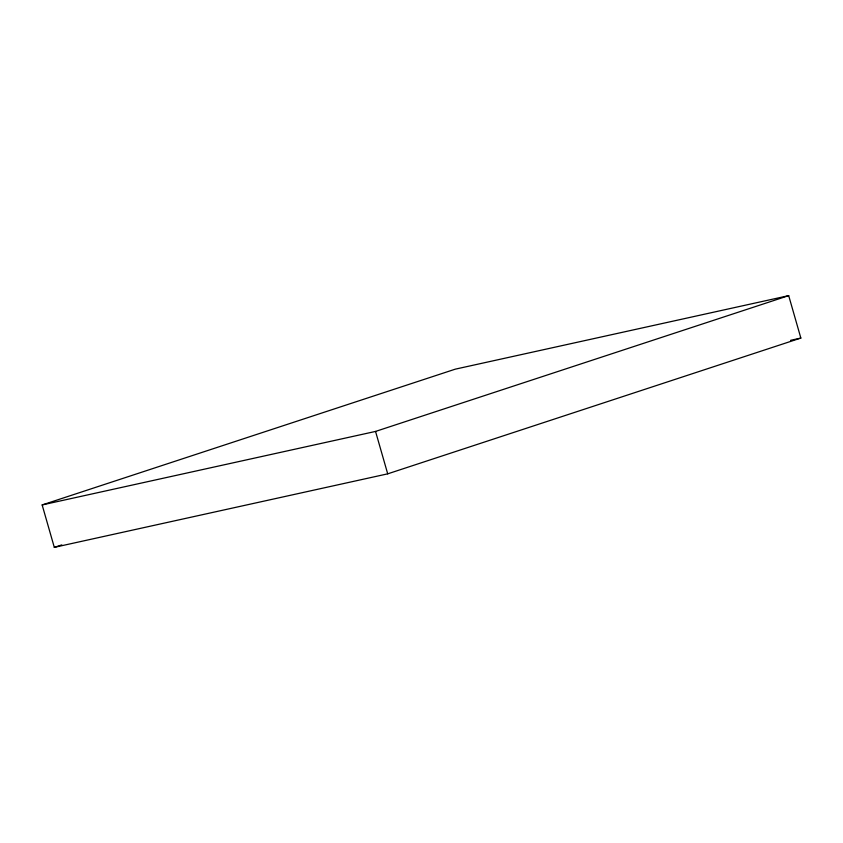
<?xml version="1.0" encoding="UTF-8"?>
<svg xmlns="http://www.w3.org/2000/svg" width="843" height="843" viewBox="0 0 843 843"><rect width="100%" height="100%" fill="white"/><g stroke="black" fill="none" stroke-linecap="round" stroke-linejoin="round"><path stroke-width="1.26" d="M42.15 504.936L455.294 369.16L788.69 295.64L800.85 338.064L387.706 473.84L54.31 547.36L42.15 504.936L375.546 431.426L788.69 295.64M54.31 547.36L61.802 544.894M790.586 340.319L800.85 338.064M375.546 431.426L387.706 473.84"/></g></svg>
